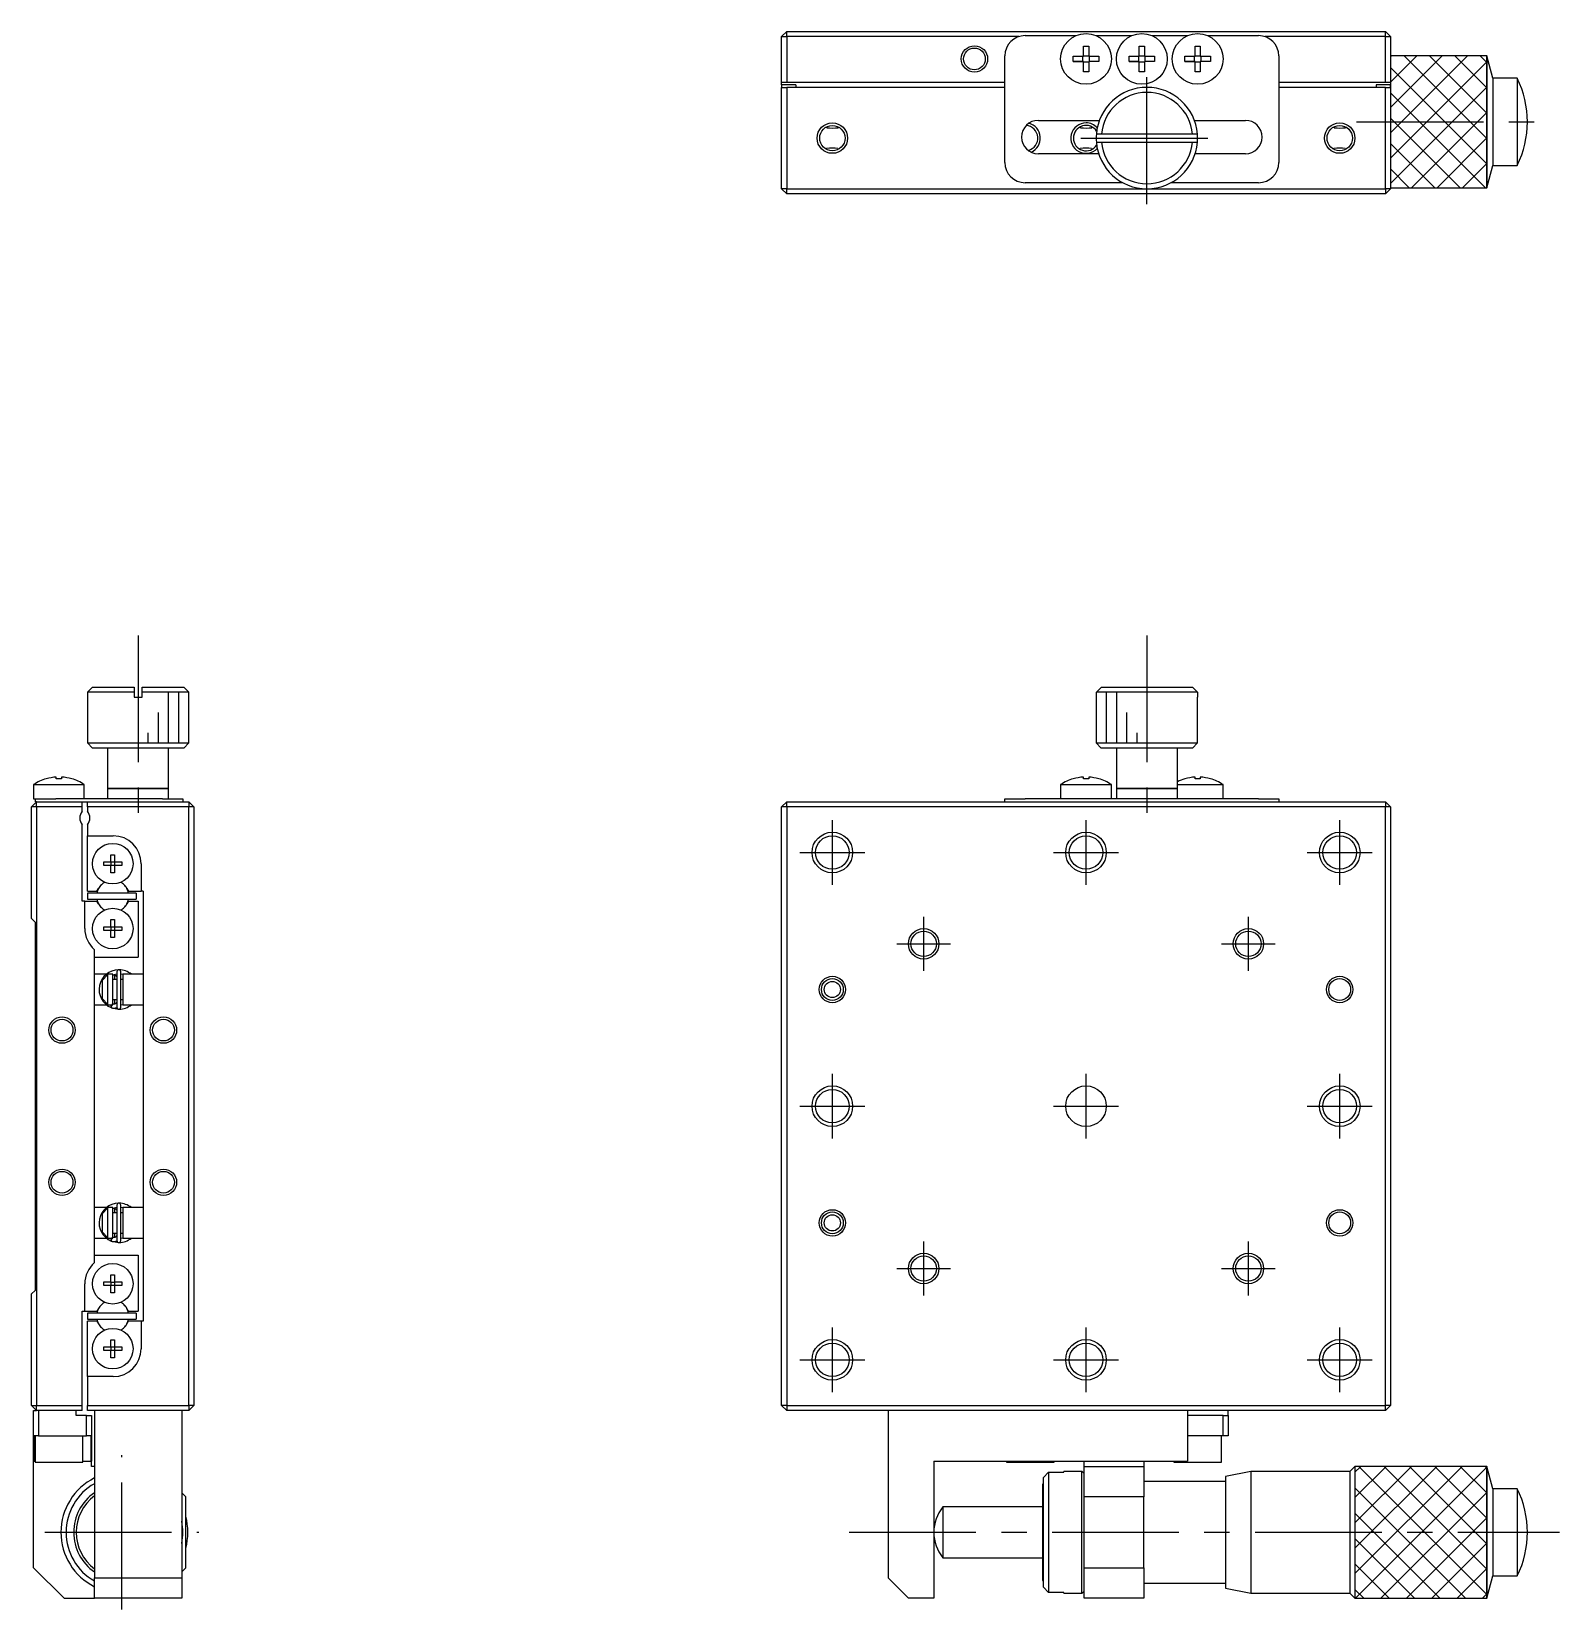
# Model space of a CAD drawing. Extents: x -14 to 387, y 21 to 258.
# Drawn here: x 40.5 to 191.1, y 102.5 to 258 of the extents above; entities that cross this region are included whole.
import ezdxf

# ---------------------------------------------------------------- set-up
doc = ezdxf.new("R2010")
doc.units = 0
doc.header["$LTSCALE"] = 10
doc.linetypes.add('CENTER', pattern=[2, 1.25, -0.25, 0.25, -0.25])
doc.layers.get('0').update_dxf_attribs({"linetype": 'CONTINUOUS'})
doc.layers.add('CENTER', color=1, linetype='CENTER')

msp = doc.modelspace()

# ---------------------------------------------------------------- linework, layer by layer
at = {"color": 7, "linetype": 'CONTINUOUS'}
for p, q in [((114.435242, 257.507786), (114.935242, 258.007786)), ((114.435242, 257.507786), (114.935242, 257.507786)), ((114.435242, 253.007786), (114.435242, 257.507786)), ((114.935242, 257.507786), (114.935242, 258.007786)), ((114.935242, 258.007786), (173.935242, 258.007786)), ((114.935242, 257.507786), (114.935242, 253.007786)), ((137.810742, 257.507786), (114.935242, 257.507786)), ((138.435242, 257.607786), (143.455446, 257.607786)), ((145.415038, 257.607786), (148.955446, 257.607786)), ((150.915038, 257.607786), (154.455446, 257.607786)), ((156.415038, 257.607786), (161.435242, 257.607786)), ((173.935242, 257.507786), (162.059742, 257.507786)), ((173.935242, 257.507786), (173.935242, 258.007786)), ((174.435242, 257.507786), (173.935242, 258.007786)), ((173.935242, 253.007786), (173.935242, 257.507786)), ((173.935242, 257.507786), (174.435242, 257.507786)), ((174.435242, 257.507786), (174.435242, 253.007786)), ((136.435242, 245.107786), (136.435242, 255.607786)), ((143.176653, 255.047786), (143.176653, 255.567786)), ((143.176653, 255.567786), (144.175242, 255.567786)), ((144.175242, 255.047786), (143.176653, 255.047786)), ((143.176653, 255.047786), (144.133867, 255.047786)), ((144.133867, 255.047786), (144.133867, 255.567786)), ((144.175242, 255.047786), (144.133867, 255.047786)), ((144.175242, 256.566375), (144.695242, 256.566375)), ((144.175242, 255.567786), (144.175242, 256.566375)), ((144.175242, 255.609161), (144.695242, 255.609161)), ((144.175242, 254.049196), (144.175242, 255.047786)), ((144.695242, 256.566375), (144.695242, 255.567786)), ((144.695242, 255.567786), (145.693832, 255.567786)), ((144.695242, 255.047786), (144.695242, 254.049196)), ((145.693832, 255.047786), (144.695242, 255.047786)), ((144.736617, 255.047786), (144.695242, 255.047786)), ((144.736617, 255.567786), (144.736617, 255.047786)), ((145.693832, 255.047786), (144.736617, 255.047786)), ((145.693832, 255.567786), (145.693832, 255.047786)), ((148.676653, 255.047786), (148.676653, 255.567786)), ((148.676653, 255.567786), (149.675242, 255.567786)), ((149.675242, 255.047786), (148.676653, 255.047786)), ((148.676653, 255.047786), (149.633867, 255.047786)), ((149.633867, 255.047786), (149.633867, 255.567786)), ((149.675242, 255.047786), (149.633867, 255.047786)), ((149.675242, 256.566375), (150.195242, 256.566375)), ((149.675242, 255.567786), (149.675242, 256.566375)), ((149.675242, 255.609161), (150.195242, 255.609161)), ((149.675242, 254.049196), (149.675242, 255.047786)), ((150.195242, 256.566375), (150.195242, 255.567786)), ((150.195242, 255.567786), (151.193832, 255.567786)), ((150.195242, 255.047786), (150.195242, 254.049196)), ((151.193832, 255.047786), (150.195242, 255.047786)), ((150.236617, 255.047786), (150.195242, 255.047786)), ((150.236617, 255.567786), (150.236617, 255.047786)), ((151.193832, 255.047786), (150.236617, 255.047786)), ((151.193832, 255.567786), (151.193832, 255.047786)), ((154.176653, 255.047786), (154.176653, 255.567786)), ((154.176653, 255.567786), (155.175242, 255.567786)), ((155.175242, 255.047786), (154.176653, 255.047786)), ((154.176653, 255.047786), (155.133867, 255.047786)), ((155.133867, 255.047786), (155.133867, 255.567786)), ((155.175242, 255.047786), (155.133867, 255.047786)), ((155.175242, 256.566375), (155.695242, 256.566375)), ((155.175242, 255.567786), (155.175242, 256.566375)), ((155.175242, 255.609161), (155.695242, 255.609161)), ((155.175242, 254.049196), (155.175242, 255.047786)), ((155.695242, 256.566375), (155.695242, 255.567786)), ((155.695242, 255.567786), (156.693832, 255.567786)), ((155.695242, 255.047786), (155.695242, 254.049196)), ((156.693832, 255.047786), (155.695242, 255.047786)), ((155.736617, 255.047786), (155.695242, 255.047786)), ((155.736617, 255.567786), (155.736617, 255.047786)), ((156.693832, 255.047786), (155.736617, 255.047786)), ((156.693832, 255.567786), (156.693832, 255.047786)), ((163.435242, 255.607786), (163.435242, 245.107786)), ((183.935249, 255.607785), (174.435242, 255.607785)), ((183.935249, 255.607785), (174.435242, 255.607785)), ((174.435242, 255.607785), (174.435242, 242.607787)), ((183.935249, 255.607785), (183.935249, 242.607787)), ((184.524737, 253.407786), (183.935249, 255.607785)), ((183.935249, 242.607787), (183.935249, 255.607785)), ((144.695242, 255.006411), (144.175242, 255.006411)), ((144.695242, 254.049196), (144.175242, 254.049196)), ((150.195242, 255.006411), (149.675242, 255.006411)), ((150.195242, 254.049196), (149.675242, 254.049196)), ((155.695242, 255.006411), (155.175242, 255.006411)), ((155.695242, 254.049196), (155.175242, 254.049196)), ((114.435242, 253.007786), (114.935242, 253.007786)), ((114.435242, 252.757786), (114.435242, 253.007786)), ((115.835242, 252.757786), (114.435242, 252.757786)), ((114.435242, 252.757786), (114.435242, 252.507786)), ((114.435242, 242.507786), (114.435242, 252.507786)), ((114.435242, 252.507786), (114.935242, 252.507786)), ((114.935242, 253.007786), (136.435242, 253.007786)), ((114.935242, 252.507786), (114.935242, 242.507786)), ((136.435242, 252.507786), (114.935242, 252.507786)), ((115.835242, 252.757786), (115.835242, 252.507786)), ((163.435242, 253.007786), (173.935242, 253.007786)), ((173.935242, 252.507786), (163.435242, 252.507786)), ((174.435242, 252.757786), (173.035242, 252.757786)), ((173.035242, 252.757786), (173.035242, 252.507786)), ((173.935242, 253.007786), (174.435242, 253.007786)), ((173.935242, 242.507786), (173.935242, 252.507786)), ((173.935242, 252.507786), (174.435242, 252.507786)), ((174.435242, 253.007786), (174.435242, 252.757786)), ((174.435242, 252.507786), (174.435242, 252.757786)), ((174.435242, 252.507786), (174.435242, 242.507786)), ((184.524737, 253.407786), (184.524737, 244.807786)), ((186.935248, 253.407786), (184.524737, 253.407786)), ((186.935248, 253.407786), (186.935248, 244.807786)), ((139.735242, 249.257786), (145.751494, 249.257786)), ((155.118991, 249.257786), (160.135242, 249.257786)), ((118.890176, 248.521126), (118.747856, 248.551816)), ((120.122628, 248.551816), (120.008769, 248.525736)), ((143.890176, 248.521126), (143.747856, 248.551816)), ((145.122628, 248.551816), (145.008769, 248.525736)), ((145.953055, 247.907786), (145.451268, 247.907786)), ((154.917429, 247.907786), (145.953055, 247.907786)), ((155.419216, 247.907786), (154.917429, 247.907786)), ((168.890176, 248.521126), (168.747856, 248.551816)), ((170.122628, 248.551816), (170.008769, 248.525736)), ((118.747856, 246.463755), (118.861715, 246.489835)), ((119.980308, 246.494446), (120.122628, 246.463755)), ((145.681559, 245.957786), (139.735242, 245.957786)), ((143.747856, 246.463755), (143.861715, 246.489835)), ((144.980308, 246.494446), (145.122628, 246.463755)), ((145.451268, 247.107786), (145.953055, 247.107786)), ((145.953055, 247.107786), (154.917429, 247.107786)), ((154.917429, 247.107786), (155.419216, 247.107786)), ((160.135242, 245.957786), (155.188925, 245.957786)), ((168.747856, 246.463755), (168.861715, 246.489835)), ((169.980308, 246.494446), (170.122628, 246.463755)), ((183.935249, 242.607787), (184.524737, 244.807786)), ((184.524737, 244.807786), (186.935248, 244.807786)), ((148.060374, 243.107786), (138.435242, 243.107786)), ((161.435242, 243.107786), (152.810111, 243.107786)), ((174.435242, 242.607787), (183.935249, 242.607787)), ((174.435242, 242.607787), (183.935249, 242.607787)), ((114.935242, 242.507786), (114.435242, 242.507786)), ((114.935242, 242.007786), (114.435242, 242.507786)), ((114.935242, 242.507786), (150.435242, 242.507786)), ((114.935242, 242.007786), (114.935242, 242.507786)), ((173.935242, 242.007786), (114.935242, 242.007786)), ((150.435242, 242.507786), (173.935242, 242.507786)), ((173.935242, 242.507786), (173.935242, 242.007786)), ((174.435242, 242.507786), (173.935242, 242.007786)), ((174.435242, 242.507786), (173.935242, 242.507786)), ((46.515901, 193.396318), (46.015901, 192.896318)), ((50.615901, 192.896318), (46.015901, 192.896318)), ((46.015901, 192.896318), (46.015901, 187.896318)), ((46.515901, 193.396318), (50.615901, 193.396318)), ((50.615901, 193.396318), (50.615901, 192.896318)), ((50.615901, 192.896318), (50.615901, 192.396318)), ((51.415901, 193.396318), (55.515901, 193.396318)), ((51.415901, 192.896318), (51.415901, 193.396318)), ((56.015901, 192.896318), (51.415901, 192.896318)), ((51.415901, 192.396318), (51.415901, 192.896318)), ((56.015901, 192.896318), (55.515901, 193.396318)), ((56.015901, 187.896318), (56.015901, 192.896318)), ((145.451268, 192.896318), (145.953055, 193.396318)), ((155.419216, 192.896318), (145.451268, 192.896318)), ((145.451268, 192.396318), (145.451268, 192.896318)), ((145.953055, 193.396318), (154.917429, 193.396318)), ((154.917429, 193.396318), (155.419216, 192.896318)), ((155.419216, 192.896318), (155.419216, 192.396318)), ((50.615901, 192.396318), (51.415901, 192.396318)), ((145.435242, 192.396318), (145.451268, 192.396318)), ((145.435242, 192.396318), (145.435242, 187.896318)), ((155.419216, 192.396318), (155.435242, 192.396318)), ((155.435242, 187.896318), (155.435242, 192.396318)), ((46.015901, 187.896318), (56.015901, 187.896318)), ((46.015901, 187.896318), (46.515901, 187.396318)), ((55.515901, 187.396318), (46.515901, 187.396318)), ((48.015901, 187.396318), (48.015901, 183.396318)), ((54.015901, 183.396318), (54.015901, 187.396318)), ((55.515901, 187.396318), (56.015901, 187.896318)), ((145.435242, 187.896318), (155.435242, 187.896318)), ((145.435242, 187.896318), (145.935242, 187.396318)), ((154.935242, 187.396318), (145.935242, 187.396318)), ((147.435242, 187.396318), (147.435242, 183.396318)), ((153.435242, 183.396318), (153.435242, 187.396318)), ((154.935242, 187.396318), (155.435242, 187.896318)), ((40.715901, 183.787975), (45.715901, 183.787975)), ((40.715901, 183.787975), (40.715901, 182.396318)), ((41.957311, 184.358898), (41.953968, 184.365753)), ((42.955901, 184.358898), (42.955901, 184.53127)), ((43.475901, 184.358898), (42.955901, 184.358898)), ((43.475901, 184.53127), (43.475901, 184.358898)), ((44.477834, 184.365753), (44.47449, 184.358898)), ((45.715901, 182.396318), (45.715901, 183.787975)), ((141.935242, 183.787975), (146.935242, 183.787975)), ((141.935242, 183.787975), (141.935242, 182.396318)), ((143.176653, 184.358898), (143.173309, 184.365753)), ((143.176653, 184.358898), (143.173309, 184.365753)), ((144.175242, 184.358898), (144.175242, 184.53127)), ((144.695242, 184.358898), (144.175242, 184.358898)), ((144.695242, 184.53127), (144.695242, 184.358898)), ((145.697175, 184.365753), (145.693832, 184.358898)), ((145.697175, 184.365753), (145.693832, 184.358898)), ((146.935242, 182.396318), (146.935242, 183.787975)), ((153.435242, 183.787975), (157.935242, 183.787975)), ((154.176653, 184.358898), (154.173309, 184.365753)), ((154.176653, 184.358898), (154.173309, 184.365753)), ((155.175242, 184.358898), (155.175242, 184.53127)), ((155.695242, 184.358898), (155.175242, 184.358898)), ((155.695242, 184.53127), (155.695242, 184.358898)), ((156.697175, 184.365753), (156.693832, 184.358898)), ((156.697175, 184.365753), (156.693832, 184.358898)), ((157.935242, 182.396318), (157.935242, 183.787975)), ((41.015901, 182.096318), (40.515901, 181.596318)), ((40.715901, 182.396318), (40.915901, 182.396318)), ((40.915901, 182.096318), (40.915901, 182.396318)), ((40.915901, 182.396318), (42.915901, 182.396318)), ((41.015901, 182.096318), (40.915901, 182.096318)), ((41.015901, 181.596318), (41.015901, 182.096318)), ((41.015901, 182.096318), (45.515901, 182.096318)), ((44.290901, 182.396318), (42.915901, 182.396318)), ((53.415901, 182.396318), (44.290901, 182.396318)), ((45.515901, 182.096318), (46.015901, 182.096318)), ((45.515901, 181.596318), (45.515901, 182.096318)), ((46.015901, 182.096318), (56.015901, 182.096318)), ((46.015901, 181.596318), (46.015901, 182.096318)), ((48.015901, 183.396318), (54.015901, 183.396318)), ((54.015901, 183.396318), (48.015901, 183.396318)), ((48.015901, 183.396318), (48.015901, 182.396318)), ((53.415901, 182.396318), (55.415901, 182.396318)), ((54.015901, 182.396318), (54.015901, 183.396318)), ((55.415901, 182.396318), (55.415901, 182.096318)), ((56.015901, 182.096318), (56.015901, 181.596318)), ((56.515901, 181.596318), (56.015901, 182.096318)), ((114.935242, 182.096318), (114.435242, 181.596318)), ((114.935242, 181.596318), (114.935242, 182.096318)), ((114.935242, 182.096318), (173.935242, 182.096318)), ((136.435242, 182.096318), (136.435242, 182.396318)), ((136.435242, 182.396318), (138.435242, 182.396318)), ((143.360242, 182.396318), (138.435242, 182.396318)), ((145.510242, 182.396318), (143.360242, 182.396318)), ((148.860242, 182.396318), (145.510242, 182.396318)), ((147.435242, 183.396318), (153.435242, 183.396318)), ((150.435242, 183.396318), (147.435242, 183.396318)), ((147.435242, 183.396318), (147.435242, 182.396318)), ((151.010242, 182.396318), (148.860242, 182.396318)), ((153.435242, 183.396318), (150.435242, 183.396318)), ((154.360242, 182.396318), (151.010242, 182.396318)), ((153.435242, 182.396318), (153.435242, 183.396318)), ((156.510242, 182.396318), (154.360242, 182.396318)), ((161.435242, 182.396318), (156.510242, 182.396318)), ((161.435242, 182.396318), (163.435242, 182.396318)), ((163.435242, 182.396318), (163.435242, 182.096318)), ((173.935242, 182.096318), (173.935242, 181.596318)), ((174.435242, 181.596318), (173.935242, 182.096318)), ((41.015901, 181.596318), (40.515901, 181.596318)), ((40.515901, 170.596318), (40.515901, 181.596318)), ((41.015901, 181.596318), (41.015901, 122.596318)), ((45.515901, 181.596318), (41.015901, 181.596318)), ((45.515901, 181.157756), (45.515901, 181.596318)), ((56.015901, 181.596318), (46.015901, 181.596318)), ((46.015901, 181.596318), (46.015901, 181.157756)), ((56.015901, 122.596318), (56.015901, 181.596318)), ((56.515901, 181.596318), (56.015901, 181.596318)), ((56.515901, 181.596318), (56.515901, 122.596318)), ((114.935242, 181.596318), (114.435242, 181.596318)), ((114.435242, 122.596318), (114.435242, 181.596318)), ((173.935242, 181.596318), (114.935242, 181.596318)), ((114.935242, 181.596318), (114.935242, 122.596318)), ((174.435242, 181.596318), (173.935242, 181.596318)), ((173.935242, 122.596318), (173.935242, 181.596318)), ((174.435242, 181.596318), (174.435242, 122.596318)), ((45.515901, 172.296318), (45.515901, 179.83488)), ((46.015901, 179.83488), (46.015901, 178.746318)), ((46.015901, 178.746318), (48.565901, 178.746318)), ((46.015901, 173.296318), (46.015901, 178.746318)), ((47.629539, 176.176318), (48.335901, 176.176318)), ((47.629539, 175.816318), (47.629539, 176.176318)), ((48.335901, 175.816318), (47.629539, 175.816318)), ((48.335901, 176.882679), (48.695901, 176.882679)), ((48.335901, 176.176318), (48.335901, 176.882679)), ((48.346273, 176.165946), (48.335901, 176.176318)), ((48.346273, 175.82669), (48.335901, 175.816318)), ((48.335901, 175.109956), (48.335901, 175.816318)), ((48.346273, 176.165946), (48.685529, 176.165946)), ((48.346273, 175.82669), (48.346273, 176.165946)), ((48.685529, 175.82669), (48.346273, 175.82669)), ((48.685529, 176.165946), (48.695901, 176.176318)), ((48.685529, 176.165946), (48.685529, 175.82669)), ((48.685529, 175.82669), (48.695901, 175.816318)), ((48.695901, 176.882679), (48.695901, 176.176318)), ((48.695901, 176.176318), (49.402262, 176.176318)), ((49.402262, 175.816318), (48.695901, 175.816318)), ((48.695901, 175.816318), (48.695901, 175.109956)), ((49.402262, 176.176318), (49.402262, 175.816318)), ((51.315901, 175.996318), (51.315901, 173.296318)), ((48.695901, 175.109956), (48.335901, 175.109956)), ((46.015901, 173.296318), (46.965095, 173.296318)), ((50.815901, 173.096318), (46.015901, 173.096318)), ((46.015901, 173.096318), (46.015901, 172.496318)), ((46.965095, 173.296318), (47.115261, 173.556413)), ((49.91654, 173.556413), (50.066706, 173.296318)), ((50.066706, 173.296318), (51.315901, 173.296318)), ((50.815901, 173.096318), (50.815901, 172.496318)), ((51.515901, 173.296318), (51.315901, 173.296318)), ((51.515901, 173.296318), (51.515901, 130.896318)), ((45.765901, 172.296318), (45.515901, 172.296318)), ((45.765901, 169.596318), (45.765901, 172.296318)), ((45.765901, 172.296318), (46.965095, 172.296318)), ((46.015901, 172.496318), (50.815901, 172.496318)), ((47.115261, 172.036223), (46.965095, 172.296318)), ((50.066706, 172.296318), (49.91654, 172.036223)), ((50.066706, 172.296318), (51.015901, 172.296318)), ((51.015901, 172.296318), (51.015901, 166.796318)), ((40.515901, 170.596318), (40.865901, 170.246318)), ((40.865901, 170.246318), (40.865901, 133.946318)), ((47.629539, 169.776318), (48.335901, 169.776318)), ((47.629539, 169.416318), (47.629539, 169.776318)), ((48.335901, 170.482679), (48.695901, 170.482679)), ((48.335901, 169.776318), (48.335901, 170.482679)), ((48.346273, 169.765946), (48.335901, 169.776318)), ((48.346273, 169.765946), (48.685529, 169.765946)), ((48.346273, 169.42669), (48.346273, 169.765946)), ((48.685529, 169.765946), (48.695901, 169.776318)), ((48.685529, 169.765946), (48.685529, 169.42669)), ((48.695901, 170.482679), (48.695901, 169.776318)), ((48.695901, 169.776318), (49.402262, 169.776318)), ((49.402262, 169.776318), (49.402262, 169.416318)), ((48.335901, 169.416318), (47.629539, 169.416318)), ((48.346273, 169.42669), (48.335901, 169.416318)), ((48.335901, 168.709956), (48.335901, 169.416318)), ((48.695901, 168.709956), (48.335901, 168.709956)), ((48.685529, 169.42669), (48.346273, 169.42669)), ((48.685529, 169.42669), (48.695901, 169.416318)), ((49.402262, 169.416318), (48.695901, 169.416318)), ((48.695901, 169.416318), (48.695901, 168.709956)), ((46.715901, 164.671318), (46.715901, 167.517255)), ((46.715901, 166.796318), (51.015901, 166.796318)), ((47.879656, 165.096318), (46.715901, 165.096318)), ((47.515901, 164.512833), (48.015901, 165.042001)), ((48.015901, 165.096318), (48.015901, 165.042001)), ((48.515901, 165.096318), (48.015901, 165.096318)), ((48.015901, 165.042001), (48.015901, 162.150634)), ((48.351814, 165.383899), (48.333823, 165.376099)), ((48.346062, 165.380537), (48.342713, 165.37998)), ((48.408256, 165.406139), (48.35137, 165.384758)), ((48.504606, 165.026123), (48.51915, 165.031889)), ((48.515743, 165.031527), (48.920858, 165.140007)), ((48.515901, 162.096318), (48.515901, 165.096318)), ((48.51915, 165.031889), (48.533412, 165.036705)), ((48.533412, 165.036705), (48.547904, 165.04079)), ((48.547904, 165.04079), (48.562591, 165.044133)), ((48.562591, 165.044133), (48.577432, 165.046724)), ((48.577432, 165.046724), (48.592391, 165.048554)), ((48.592391, 165.048554), (48.607427, 165.049618)), ((48.607427, 165.049618), (48.622501, 165.049912)), ((48.622501, 165.049912), (48.637573, 165.049436)), ((48.637573, 165.049436), (48.652603, 165.048189)), ((48.652603, 165.048189), (48.667551, 165.046176)), ((48.667551, 165.046176), (48.682378, 165.043403)), ((48.682378, 165.043403), (48.697044, 165.039877)), ((48.697044, 165.039877), (48.711511, 165.035609)), ((48.711511, 165.035609), (48.725742, 165.030611)), ((48.715901, 164.596318), (48.715901, 165.034502)), ((48.715901, 164.596318), (48.715901, 165.034501)), ((48.725742, 165.030611), (48.7397, 165.024897)), ((48.7397, 165.024897), (48.753349, 165.018485)), ((48.753349, 165.018485), (48.766655, 165.011391)), ((48.766655, 165.011391), (48.779583, 165.003637)), ((48.779583, 165.003637), (48.792104, 164.995244)), ((48.792104, 164.995244), (48.804185, 164.986234)), ((48.804185, 164.986234), (48.815798, 164.976633)), ((48.815798, 164.976633), (48.826915, 164.966467)), ((48.826915, 164.966467), (48.837509, 164.955762)), ((48.837509, 164.955762), (48.847558, 164.944546)), ((48.847558, 164.944546), (48.857036, 164.932849)), ((48.857036, 164.932849), (48.865924, 164.920701)), ((48.865924, 164.920701), (48.874201, 164.908132)), ((48.874201, 164.908132), (48.881849, 164.895174)), ((48.881849, 164.895174), (48.888851, 164.88186)), ((48.888851, 164.88186), (48.895192, 164.868221)), ((48.895192, 164.868221), (48.900858, 164.854292)), ((48.900858, 164.854292), (48.905838, 164.840105)), ((48.920901, 165.346318), (48.920901, 161.846318)), ((49.310901, 161.846318), (49.310901, 165.346318)), ((49.310957, 165.139684), (49.516147, 165.099686)), ((49.515901, 165.096318), (49.515901, 162.096318)), ((51.515901, 165.096318), (49.515901, 165.096318)), ((49.516147, 165.099686), (49.528334, 165.096404)), ((46.715901, 162.521318), (46.715901, 164.671318)), ((47.515901, 162.679803), (47.515901, 164.512833)), ((48.920901, 164.596318), (48.515901, 164.596318)), ((48.905838, 164.840105), (48.910121, 164.825695)), ((48.910121, 164.825695), (48.913698, 164.811097)), ((48.913698, 164.811097), (48.916563, 164.796345)), ((48.916563, 164.796345), (48.918708, 164.781473)), ((48.918708, 164.781473), (48.920129, 164.766518)), ((48.920129, 164.766518), (48.920825, 164.751513)), ((48.920825, 164.751513), (48.920901, 164.744818)), ((49.515901, 164.596318), (49.310901, 164.596318)), ((46.715901, 141.671318), (46.715901, 162.521318)), ((46.715901, 162.096318), (47.879285, 162.096318)), ((48.015901, 162.150634), (47.515901, 162.679803)), ((48.015901, 162.150634), (48.015901, 162.096318)), ((48.015901, 162.096318), (48.515901, 162.096318)), ((48.322209, 161.821688), (48.342042, 161.812958)), ((48.342504, 161.812699), (48.410205, 162.036117)), ((48.347984, 161.823865), (48.34778, 161.818321)), ((48.34778, 161.818321), (48.348109, 161.813899)), ((48.348721, 161.830497), (48.347984, 161.823865)), ((48.348109, 161.813899), (48.348601, 161.811668)), ((48.348601, 161.811668), (48.350641, 161.808301)), ((48.349985, 161.83817), (48.348721, 161.830497)), ((48.351767, 161.846835), (48.349985, 161.83817)), ((48.350641, 161.808301), (48.35137, 161.807878)), ((48.35137, 161.807878), (48.381537, 161.795824)), ((48.354057, 161.856434), (48.351767, 161.846835)), ((48.356839, 161.866902), (48.354057, 161.856434)), ((48.360093, 161.87817), (48.356839, 161.866902)), ((48.3638, 161.890164), (48.360093, 161.87817)), ((48.367933, 161.902803), (48.3638, 161.890164)), ((48.372466, 161.916004), (48.367933, 161.902803)), ((48.377368, 161.929678), (48.372466, 161.916004)), ((48.382607, 161.943735), (48.377368, 161.929678)), ((48.381537, 161.795824), (48.413956, 161.784665)), ((48.388148, 161.958081), (48.382607, 161.943735)), ((48.393953, 161.97262), (48.388148, 161.958081)), ((48.399986, 161.987257), (48.393953, 161.97262)), ((48.406204, 162.001893), (48.399986, 161.987257)), ((48.400854, 161.788621), (49.088308, 161.652662)), ((48.412567, 162.016431), (48.406204, 162.001893)), ((48.410205, 162.036117), (48.440398, 162.096324)), ((48.419033, 162.030775), (48.412567, 162.016431)), ((48.413956, 161.784665), (48.446883, 161.775142)), ((48.425559, 162.044829), (48.419033, 162.030775)), ((48.4321, 162.058499), (48.425559, 162.044829)), ((48.438615, 162.071696), (48.4321, 162.058499)), ((48.445058, 162.08433), (48.438615, 162.071696)), ((48.451388, 162.096318), (48.445058, 162.08433)), ((48.446883, 161.775142), (48.480235, 161.767279)), ((48.480235, 161.767279), (48.513929, 161.761094)), ((48.50255, 162.166352), (48.490262, 162.171679)), ((48.512926, 162.163105), (48.504606, 162.166512)), ((48.527105, 162.157961), (48.512926, 162.163105)), ((48.513929, 161.761094), (48.547884, 161.756601)), ((48.515901, 162.596318), (48.920901, 162.596318)), ((48.541529, 162.153545), (48.527105, 162.157961)), ((48.556158, 162.14987), (48.541529, 162.153545)), ((48.547884, 161.756601), (48.582016, 161.753812)), ((48.570955, 162.146946), (48.556158, 162.14987)), ((48.585881, 162.144782), (48.570955, 162.146946)), ((48.582016, 161.753812), (48.616242, 161.752732)), ((48.600896, 162.143385), (48.585881, 162.144782)), ((48.61596, 162.142756), (48.600896, 162.143385)), ((48.631034, 162.142898), (48.61596, 162.142756)), ((48.616242, 161.752732), (48.650478, 161.753365)), ((48.646077, 162.14381), (48.631034, 162.142898)), ((48.66105, 162.145488), (48.646077, 162.14381)), ((48.650478, 161.753365), (48.684641, 161.755707)), ((48.675914, 162.147927), (48.66105, 162.145488)), ((48.69063, 162.151119), (48.675914, 162.147927)), ((48.684641, 161.755707), (48.718647, 161.759754)), ((48.70516, 162.155054), (48.69063, 162.151119)), ((48.719467, 162.15972), (48.70516, 162.155054)), ((48.715901, 162.158123), (48.715901, 162.596318)), ((48.715901, 162.158124), (48.715901, 162.596318)), ((48.718647, 161.759754), (48.752413, 161.765496)), ((48.733514, 162.165104), (48.719467, 162.15972)), ((48.747267, 162.171189), (48.733514, 162.165104)), ((48.760691, 162.177958), (48.747267, 162.171189)), ((48.752413, 161.765496), (48.785857, 161.772918)), ((48.773754, 162.185392), (48.760691, 162.177958)), ((48.786423, 162.19347), (48.773754, 162.185392)), ((48.785857, 161.772918), (48.818897, 161.782004)), ((48.798669, 162.20217), (48.786423, 162.19347)), ((48.810462, 162.211469), (48.798669, 162.20217)), ((48.821775, 162.221342), (48.810462, 162.211469)), ((48.818897, 161.782004), (48.851452, 161.792731)), ((48.832582, 162.231762), (48.821775, 162.221342)), ((48.842858, 162.242704), (48.832582, 162.231762)), ((48.852579, 162.254138), (48.842858, 162.242704)), ((48.851452, 161.792731), (48.883443, 161.805073)), ((48.861725, 162.266037), (48.852579, 162.254138)), ((48.870273, 162.278371), (48.861725, 162.266037)), ((48.878206, 162.291108), (48.870273, 162.278371)), ((48.885507, 162.304219), (48.878206, 162.291108)), ((48.883443, 161.805073), (48.91479, 161.819001)), ((48.892158, 162.31767), (48.885507, 162.304219)), ((48.898145, 162.331431), (48.892158, 162.31767)), ((48.903456, 162.345468), (48.898145, 162.331431)), ((48.908079, 162.359747), (48.903456, 162.345468)), ((48.912003, 162.374236), (48.908079, 162.359747)), ((48.91522, 162.388899), (48.912003, 162.374236)), ((48.91479, 161.819001), (48.922448, 161.822693)), ((48.917724, 162.403702), (48.91522, 162.388899)), ((48.919507, 162.418612), (48.917724, 162.403702)), ((48.920567, 162.433592), (48.919507, 162.418612)), ((48.920901, 162.447817), (48.920567, 162.433592)), ((49.310901, 162.596318), (49.515901, 162.596318)), ((49.516104, 162.09295), (49.310924, 162.052636)), ((49.515901, 162.096318), (51.515901, 162.096318)), ((49.527332, 162.095996), (49.516104, 162.09295)), ((47.879656, 142.096318), (46.715901, 142.096318)), ((46.715901, 139.521318), (46.715901, 141.671318)), ((47.515901, 141.512833), (48.015901, 142.042001)), ((48.015901, 142.096318), (48.015901, 142.042001)), ((48.515901, 142.096318), (48.015901, 142.096318)), ((48.015901, 142.042001), (48.015901, 139.150634)), ((48.351814, 142.383899), (48.333823, 142.376099)), ((48.346062, 142.380537), (48.342713, 142.37998)), ((48.408256, 142.406139), (48.35137, 142.384758)), ((48.504606, 142.026123), (48.51915, 142.031889)), ((48.515743, 142.031527), (48.920858, 142.140007)), ((48.515901, 139.096318), (48.515901, 142.096318)), ((48.920901, 141.596318), (48.515901, 141.596318)), ((48.51915, 142.031889), (48.533412, 142.036705)), ((48.533412, 142.036705), (48.547904, 142.04079)), ((48.547904, 142.04079), (48.562591, 142.044133)), ((48.562591, 142.044133), (48.577432, 142.046724)), ((48.577432, 142.046724), (48.592391, 142.048554)), ((48.592391, 142.048554), (48.607427, 142.049618)), ((48.607427, 142.049618), (48.622501, 142.049912)), ((48.622501, 142.049912), (48.637573, 142.049436)), ((48.637573, 142.049436), (48.652603, 142.048189)), ((48.652603, 142.048189), (48.667551, 142.046176)), ((48.667551, 142.046176), (48.682378, 142.043403)), ((48.682378, 142.043403), (48.697044, 142.039877)), ((48.697044, 142.039877), (48.711511, 142.035609)), ((48.711511, 142.035609), (48.725742, 142.030611)), ((48.715901, 141.596318), (48.715901, 142.034502)), ((48.715901, 141.596318), (48.715901, 142.034501)), ((48.725742, 142.030611), (48.7397, 142.024897)), ((48.7397, 142.024897), (48.753349, 142.018485)), ((48.753349, 142.018485), (48.766655, 142.011391)), ((48.766655, 142.011391), (48.779583, 142.003637)), ((48.779583, 142.003637), (48.792104, 141.995244)), ((48.792104, 141.995244), (48.804185, 141.986234)), ((48.804185, 141.986234), (48.815798, 141.976633)), ((48.815798, 141.976633), (48.826915, 141.966467)), ((48.826915, 141.966467), (48.837509, 141.955762)), ((48.837509, 141.955762), (48.847558, 141.944546)), ((48.847558, 141.944546), (48.857036, 141.932849)), ((48.857036, 141.932849), (48.865924, 141.920701)), ((48.865924, 141.920701), (48.874201, 141.908132)), ((48.874201, 141.908132), (48.881849, 141.895174)), ((48.881849, 141.895174), (48.888851, 141.88186)), ((48.888851, 141.88186), (48.895192, 141.868221)), ((48.895192, 141.868221), (48.900858, 141.854292)), ((48.900858, 141.854292), (48.905838, 141.840105)), ((48.905838, 141.840105), (48.910121, 141.825695)), ((48.910121, 141.825695), (48.913698, 141.811097)), ((48.913698, 141.811097), (48.916563, 141.796345)), ((48.916563, 141.796345), (48.918708, 141.781473)), ((48.918708, 141.781473), (48.920129, 141.766518)), ((48.920129, 141.766518), (48.920825, 141.751513)), ((48.920825, 141.751513), (48.920901, 141.744818)), ((48.920901, 142.346318), (48.920901, 138.846318)), ((49.310901, 138.846318), (49.310901, 142.346318)), ((49.515901, 141.596318), (49.310901, 141.596318)), ((49.310957, 142.139684), (49.516147, 142.099686)), ((49.515901, 142.096318), (49.515901, 139.096318)), ((51.515901, 142.096318), (49.515901, 142.096318)), ((49.516147, 142.099686), (49.528334, 142.096404)), ((47.515901, 139.679803), (47.515901, 141.512833)), ((46.715901, 136.67538), (46.715901, 139.521318)), ((46.715901, 139.096318), (47.879285, 139.096318)), ((48.015901, 139.150634), (47.515901, 139.679803)), ((48.015901, 139.150634), (48.015901, 139.096318)), ((48.015901, 139.096318), (48.515901, 139.096318)), ((48.322209, 138.821688), (48.349203, 138.809871)), ((48.342504, 138.812699), (48.410205, 139.036117)), ((48.347984, 138.823865), (48.34778, 138.818321)), ((48.34778, 138.818321), (48.348109, 138.813899)), ((48.348721, 138.830497), (48.347984, 138.823865)), ((48.348109, 138.813899), (48.348601, 138.811668)), ((48.348601, 138.811668), (48.350641, 138.808301)), ((48.349985, 138.83817), (48.348721, 138.830497)), ((48.351767, 138.846835), (48.349985, 138.83817)), ((48.350641, 138.808301), (48.35137, 138.807878)), ((48.35137, 138.807878), (48.381537, 138.795824)), ((48.354057, 138.856434), (48.351767, 138.846835)), ((48.356839, 138.866902), (48.354057, 138.856434)), ((48.360093, 138.87817), (48.356839, 138.866902)), ((48.3638, 138.890164), (48.360093, 138.87817)), ((48.367933, 138.902803), (48.3638, 138.890164)), ((48.372466, 138.916004), (48.367933, 138.902803)), ((48.377368, 138.929678), (48.372466, 138.916004)), ((48.382607, 138.943735), (48.377368, 138.929678)), ((48.381537, 138.795824), (48.413956, 138.784665)), ((48.388148, 138.958081), (48.382607, 138.943735)), ((48.393953, 138.97262), (48.388148, 138.958081)), ((48.399986, 138.987257), (48.393953, 138.97262)), ((48.406204, 139.001893), (48.399986, 138.987257)), ((48.400854, 138.788621), (49.088308, 138.652662)), ((48.412567, 139.016431), (48.406204, 139.001893)), ((48.410205, 139.036117), (48.440398, 139.096324)), ((48.419033, 139.030775), (48.412567, 139.016431)), ((48.413956, 138.784665), (48.446883, 138.775142)), ((48.425559, 139.044829), (48.419033, 139.030775)), ((48.4321, 139.058499), (48.425559, 139.044829)), ((48.438615, 139.071696), (48.4321, 139.058499)), ((48.445058, 139.08433), (48.438615, 139.071696)), ((48.451388, 139.096318), (48.445058, 139.08433)), ((48.446883, 138.775142), (48.480235, 138.767279)), ((48.480235, 138.767279), (48.513929, 138.761094)), ((48.50255, 139.166352), (48.490262, 139.171679)), ((48.512926, 139.163105), (48.504606, 139.166512)), ((48.527105, 139.157961), (48.512926, 139.163105)), ((48.513929, 138.761094), (48.547884, 138.756601)), ((48.515901, 139.596318), (48.920901, 139.596318)), ((48.541529, 139.153545), (48.527105, 139.157961)), ((48.556158, 139.14987), (48.541529, 139.153545)), ((48.547884, 138.756601), (48.582016, 138.753812)), ((48.570955, 139.146946), (48.556158, 139.14987)), ((48.585881, 139.144782), (48.570955, 139.146946)), ((48.582016, 138.753812), (48.616242, 138.752732)), ((48.600896, 139.143385), (48.585881, 139.144782)), ((48.61596, 139.142756), (48.600896, 139.143385)), ((48.631034, 139.142898), (48.61596, 139.142756)), ((48.616242, 138.752732), (48.650478, 138.753365)), ((48.646077, 139.14381), (48.631034, 139.142898)), ((48.66105, 139.145488), (48.646077, 139.14381)), ((48.650478, 138.753365), (48.684641, 138.755707)), ((48.675914, 139.147927), (48.66105, 139.145488)), ((48.69063, 139.151119), (48.675914, 139.147927)), ((48.684641, 138.755707), (48.718647, 138.759754)), ((48.70516, 139.155054), (48.69063, 139.151119)), ((48.719467, 139.15972), (48.70516, 139.155054)), ((48.715901, 139.158123), (48.715901, 139.596318)), ((48.715901, 139.158124), (48.715901, 139.596318)), ((48.718647, 138.759754), (48.752413, 138.765496)), ((48.733514, 139.165104), (48.719467, 139.15972)), ((48.747267, 139.171189), (48.733514, 139.165104)), ((48.760691, 139.177958), (48.747267, 139.171189)), ((48.752413, 138.765496), (48.785857, 138.772918)), ((48.773754, 139.185392), (48.760691, 139.177958)), ((48.786423, 139.19347), (48.773754, 139.185392)), ((48.785857, 138.772918), (48.818897, 138.782004)), ((48.798669, 139.20217), (48.786423, 139.19347)), ((48.810462, 139.211469), (48.798669, 139.20217)), ((48.821775, 139.221342), (48.810462, 139.211469)), ((48.818897, 138.782004), (48.851452, 138.792731)), ((48.832582, 139.231762), (48.821775, 139.221342)), ((48.842858, 139.242704), (48.832582, 139.231762)), ((48.852579, 139.254138), (48.842858, 139.242704)), ((48.851452, 138.792731), (48.883443, 138.805073)), ((48.861725, 139.266037), (48.852579, 139.254138)), ((48.870273, 139.278371), (48.861725, 139.266037)), ((48.878206, 139.291108), (48.870273, 139.278371)), ((48.885507, 139.304219), (48.878206, 139.291108)), ((48.883443, 138.805073), (48.91479, 138.819001)), ((48.892158, 139.31767), (48.885507, 139.304219)), ((48.898145, 139.331431), (48.892158, 139.31767)), ((48.903456, 139.345468), (48.898145, 139.331431)), ((48.908079, 139.359747), (48.903456, 139.345468)), ((48.912003, 139.374236), (48.908079, 139.359747)), ((48.91522, 139.388899), (48.912003, 139.374236)), ((48.91479, 138.819001), (48.922448, 138.822693)), ((48.917724, 139.403702), (48.91522, 139.388899)), ((48.919507, 139.418612), (48.917724, 139.403702)), ((48.920567, 139.433592), (48.919507, 139.418612)), ((48.920901, 139.447817), (48.920567, 139.433592)), ((49.310901, 139.596318), (49.515901, 139.596318)), ((49.516104, 139.09295), (49.310924, 139.052636)), ((49.515901, 139.096318), (51.515901, 139.096318)), ((49.527332, 139.095996), (49.516104, 139.09295)), ((46.715901, 137.396318), (51.015901, 137.396318)), ((51.015901, 137.396318), (51.015901, 131.896318)), ((48.335901, 135.482679), (48.695901, 135.482679)), ((48.335901, 134.776318), (48.335901, 135.482679)), ((48.695901, 135.482679), (48.695901, 134.776318)), ((40.865901, 133.946318), (40.515901, 133.596318)), ((45.765901, 131.896318), (45.765901, 134.596318)), ((47.629539, 134.776318), (48.335901, 134.776318)), ((47.629539, 134.416318), (47.629539, 134.776318)), ((48.335901, 134.416318), (47.629539, 134.416318)), ((48.346273, 134.765946), (48.335901, 134.776318)), ((48.346273, 134.42669), (48.335901, 134.416318)), ((48.335901, 133.709956), (48.335901, 134.416318)), ((48.346273, 134.765946), (48.685529, 134.765946)), ((48.346273, 134.42669), (48.346273, 134.765946)), ((48.685529, 134.42669), (48.346273, 134.42669)), ((48.685529, 134.765946), (48.695901, 134.776318)), ((48.685529, 134.765946), (48.685529, 134.42669)), ((48.685529, 134.42669), (48.695901, 134.416318)), ((48.695901, 134.776318), (49.402262, 134.776318)), ((49.402262, 134.416318), (48.695901, 134.416318)), ((48.695901, 134.416318), (48.695901, 133.709956)), ((49.402262, 134.776318), (49.402262, 134.416318)), ((40.515901, 122.596318), (40.515901, 133.596318)), ((48.695901, 133.709956), (48.335901, 133.709956)), ((45.515901, 131.896318), (45.765901, 131.896318)), ((45.515901, 122.596318), (45.515901, 131.896318)), ((45.765901, 131.896318), (46.965095, 131.896318)), ((50.815901, 131.696318), (46.015901, 131.696318)), ((46.015901, 131.696318), (46.015901, 131.096318)), ((46.015901, 131.096318), (50.815901, 131.096318)), ((46.965095, 130.896318), (46.015901, 130.896318)), ((46.015901, 125.446318), (46.015901, 130.896318)), ((47.115261, 132.156413), (46.965095, 131.896318)), ((46.965095, 130.896318), (47.115261, 130.636223)), ((50.066706, 131.896318), (49.91654, 132.156413)), ((49.91654, 130.636223), (50.066706, 130.896318)), ((50.066706, 131.896318), (51.015901, 131.896318)), ((51.315901, 130.896318), (50.066706, 130.896318)), ((50.815901, 131.696318), (50.815901, 131.096318)), ((51.315901, 130.896318), (51.315901, 128.196318)), ((51.515901, 130.896318), (51.315901, 130.896318)), ((48.335901, 129.082679), (48.695901, 129.082679)), ((48.335901, 128.376318), (48.335901, 129.082679)), ((48.695901, 129.082679), (48.695901, 128.376318)), ((47.629539, 128.376318), (48.335901, 128.376318)), ((47.629539, 128.016318), (47.629539, 128.376318)), ((48.335901, 128.016318), (47.629539, 128.016318)), ((48.346273, 128.365946), (48.335901, 128.376318)), ((48.346273, 128.02669), (48.335901, 128.016318)), ((48.335901, 127.309956), (48.335901, 128.016318)), ((48.346273, 128.365946), (48.685529, 128.365946)), ((48.346273, 128.02669), (48.346273, 128.365946)), ((48.685529, 128.02669), (48.346273, 128.02669)), ((48.685529, 128.365946), (48.695901, 128.376318)), ((48.685529, 128.365946), (48.685529, 128.02669)), ((48.685529, 128.02669), (48.695901, 128.016318)), ((48.695901, 128.376318), (49.402262, 128.376318)), ((49.402262, 128.016318), (48.695901, 128.016318)), ((48.695901, 128.016318), (48.695901, 127.309956)), ((49.402262, 128.376318), (49.402262, 128.016318)), ((48.695901, 127.309956), (48.335901, 127.309956)), ((46.015901, 125.446318), (46.015901, 122.596318)), ((48.565901, 125.446318), (46.015901, 125.446318)), ((40.515901, 122.596318), (41.015901, 122.596318)), ((40.515901, 122.596318), (41.015901, 122.096318)), ((40.715901, 119.596318), (40.715901, 122.096318)), ((40.715901, 122.096318), (41.015901, 122.096318)), ((41.015901, 122.596318), (45.515901, 122.596318)), ((41.015901, 122.096318), (41.015901, 122.596318)), ((45.515901, 122.096318), (41.015901, 122.096318)), ((41.215901, 122.096318), (41.215901, 119.596318)), ((44.915901, 121.596318), (44.915901, 122.096318)), ((45.915901, 121.596318), (44.915901, 121.596318)), ((45.515901, 122.096318), (45.515901, 122.596318)), ((45.915901, 119.596318), (45.915901, 121.596318)), ((45.915901, 121.596318), (46.415901, 121.596318)), ((46.015901, 122.596318), (56.015901, 122.596318)), ((46.015901, 122.096318), (46.015901, 122.596318)), ((56.015901, 122.096318), (46.015901, 122.096318)), ((46.415901, 121.596318), (46.415901, 119.596318)), ((46.715901, 122.096318), (46.715901, 105.596318)), ((55.315901, 122.096318), (55.315901, 105.596318)), ((56.015901, 122.596318), (56.015901, 122.096318)), ((56.515901, 122.596318), (56.015901, 122.596318)), ((56.515901, 122.596318), (56.015901, 122.096318)), ((114.435242, 122.596318), (114.935242, 122.096318)), ((114.935242, 122.596318), (114.435242, 122.596318)), ((114.935242, 122.596318), (173.935242, 122.596318)), ((114.935242, 122.596318), (114.935242, 122.096318)), ((173.935242, 122.096318), (114.935242, 122.096318)), ((124.935242, 122.096318), (124.935242, 105.596318)), ((154.435242, 122.096318), (154.435242, 117.096318)), ((157.935242, 121.596318), (154.435242, 121.596318)), ((157.935242, 119.596318), (157.935242, 121.596318)), ((157.935242, 121.596318), (158.435244, 121.596318)), ((158.435244, 121.596318), (158.435242, 119.596318)), ((158.435244, 121.596318), (158.435244, 122.096318)), ((174.435242, 122.596318), (173.935242, 122.596318)), ((173.935242, 122.096318), (173.935242, 122.596318)), ((173.935242, 122.096318), (174.435242, 122.596318)), ((41.215901, 119.596318), (40.715901, 119.596318)), ((40.715901, 117.096318), (40.715901, 119.596318)), ((40.785079, 119.596318), (40.785079, 117.096318)), ((40.865901, 119.596318), (40.865901, 116.996318)), ((41.215901, 119.596318), (45.915901, 119.596318)), ((45.565901, 116.996318), (45.565901, 119.596318)), ((46.415901, 119.596318), (45.915901, 119.596318)), ((46.375637, 117.096318), (46.375637, 119.596318)), ((46.415901, 119.596318), (46.415901, 117.096318)), ((157.935242, 119.596318), (154.435242, 119.596318)), ((157.785242, 116.996318), (157.785242, 119.596318)), ((158.435242, 119.596318), (157.935242, 119.596318)), ((40.785079, 117.096318), (40.715901, 117.096318)), ((40.715901, 106.596318), (40.715901, 117.096318)), ((40.785079, 117.096318), (40.865901, 117.096318)), ((40.865901, 116.996318), (45.565901, 116.996318)), ((45.565901, 117.096318), (46.375637, 117.096318)), ((46.415901, 117.096318), (46.375637, 117.096318)), ((46.415901, 116.596318), (46.415901, 117.096318)), ((129.435242, 117.096318), (129.435242, 103.596318)), ((129.435242, 117.096318), (154.435242, 117.096318)), ((136.585242, 117.096318), (136.585242, 116.996318)), ((136.585242, 116.996318), (141.285242, 116.996318)), ((141.285242, 116.996318), (141.285242, 117.096318)), ((144.235242, 116.596318), (144.235242, 117.096318)), ((150.135242, 117.096318), (150.135242, 116.596318)), ((153.085242, 117.096318), (153.085242, 116.996318)), ((153.085242, 116.996318), (157.785242, 116.996318)), ((46.715901, 116.596318), (46.415901, 116.596318)), ((140.235242, 115.504645), (140.735242, 116.012397)), ((140.235242, 104.687991), (140.235242, 115.504645)), ((140.235242, 114.739876), (140.235242, 115.504645)), ((140.735242, 116.012397), (140.735242, 104.180238)), ((140.735242, 116.012397), (142.235242, 116.012397)), ((142.235242, 116.012397), (142.235242, 116.096318)), ((142.235242, 116.012397), (142.235242, 116.096318)), ((144.035242, 116.096318), (142.235242, 116.096318)), ((144.035242, 104.096318), (144.035242, 116.096318)), ((144.235242, 115.896318), (144.035242, 116.096318)), ((144.235242, 116.596318), (150.135242, 116.596318)), ((144.235242, 113.596318), (144.235242, 116.596318)), ((150.135242, 116.596318), (150.135242, 113.596318)), ((158.185242, 115.096318), (150.135242, 115.096318)), ((160.685241, 116.096314), (158.185242, 115.596315)), ((158.185242, 115.596315), (158.185242, 104.596321)), ((160.685241, 116.096314), (160.685241, 104.096322)), ((170.435246, 116.096314), (160.685241, 116.096314)), ((170.935248, 116.596317), (170.435246, 116.096314)), ((170.435246, 116.096314), (170.435246, 104.096322)), ((170.935248, 116.596317), (170.935248, 103.596319)), ((183.935249, 116.596317), (170.935248, 116.596317)), ((183.935249, 116.596317), (170.935248, 116.596317)), ((170.935248, 116.596317), (170.935248, 103.596319)), ((183.935249, 116.596317), (183.935249, 103.596319)), ((184.524737, 114.396318), (183.935249, 116.596317)), ((183.935249, 103.596319), (183.935249, 116.596317)), ((55.715901, 113.596318), (55.315901, 113.996318)), ((55.715901, 106.596318), (55.715901, 113.596318)), ((140.135242, 114.846318), (140.135242, 105.346318)), ((140.235242, 114.846318), (140.135242, 114.846318)), ((150.135242, 113.596318), (144.235242, 113.596318)), ((144.235242, 106.596318), (144.235242, 113.596318)), ((150.135242, 106.596318), (150.135242, 113.596318)), ((184.524737, 114.396318), (184.524737, 105.796318)), ((186.935248, 114.396318), (184.524737, 114.396318)), ((186.935248, 114.396318), (186.935248, 105.796318)), ((130.312751, 112.596314), (130.312751, 107.596322)), ((140.135242, 112.596314), (130.312751, 112.596314)), ((130.312751, 107.596322), (140.135242, 107.596322)), ((40.715901, 106.596318), (43.715901, 103.596318)), ((55.315901, 106.196318), (55.715901, 106.596318)), ((144.235242, 106.596318), (150.135242, 106.596318)), ((144.235242, 103.596318), (144.235242, 106.596318)), ((150.135242, 106.596318), (150.135242, 103.596318)), ((183.935249, 103.596319), (184.524737, 105.796318)), ((184.524737, 105.796318), (186.935248, 105.796318)), ((46.715901, 103.596318), (46.715901, 105.596318)), ((46.715901, 105.596318), (55.315901, 105.596318)), ((55.315901, 105.596318), (55.315901, 103.596318)), ((124.935242, 105.596318), (126.935242, 103.596318)), ((140.135242, 105.346318), (140.235242, 105.346318)), ((140.235242, 104.687991), (140.235242, 105.452759)), ((140.735242, 104.180238), (140.235242, 104.687991)), ((144.035242, 104.096318), (144.235242, 104.296318)), ((150.135242, 105.096318), (158.185242, 105.096318)), ((158.185242, 104.596321), (160.685241, 104.096322)), ((43.715901, 103.596318), (46.715901, 103.596318)), ((55.315901, 103.596318), (46.715901, 103.596318)), ((129.435242, 103.596318), (126.935242, 103.596318)), ((142.235242, 104.180238), (140.735242, 104.180238)), ((142.235242, 104.096318), (142.235242, 104.180238)), ((142.235242, 104.096318), (142.235242, 104.180238)), ((142.235242, 104.096318), (144.035242, 104.096318)), ((150.135242, 103.596318), (144.235242, 103.596318)), ((160.685241, 104.096322), (170.435246, 104.096322)), ((170.435246, 104.096322), (170.935248, 103.596319)), ((170.935248, 103.596319), (183.935249, 103.596319)), ((170.935248, 103.596319), (183.935249, 103.596319))]:
    msp.add_line(p, q, dxfattribs=at)
at = {"color": 3, "linetype": 'CONTINUOUS'}
for p, q in [((174.435242, 255.517773), (174.525254, 255.607785)), ((174.435242, 253.017773), (177.025254, 255.607785)), ((174.435242, 250.517773), (179.525254, 255.607785)), ((174.435242, 248.017773), (182.025254, 255.607785)), ((175.794113, 255.607785), (183.935249, 247.466649)), ((178.294113, 255.607785), (183.935249, 249.966649)), ((180.794113, 255.607785), (183.935249, 252.466649)), ((183.294113, 255.607785), (183.935249, 254.966649)), ((174.435242, 245.517773), (183.935249, 255.01778)), ((174.435242, 254.466656), (183.935249, 244.966649)), ((174.435242, 243.017773), (183.935249, 252.51778)), ((174.435242, 251.966656), (183.794111, 242.607787)), ((174.435242, 249.466656), (181.294111, 242.607787)), ((176.525256, 242.607787), (183.935249, 250.01778)), ((143.289598, 248.007786), (143.22632, 247.825602)), ((179.025256, 242.607787), (183.935249, 247.51778)), ((174.435242, 246.966656), (178.794111, 242.607787)), ((174.435242, 244.466656), (176.294111, 242.607787)), ((181.525256, 242.607787), (183.935249, 245.01778)), ((54.015901, 187.896318), (54.015901, 192.896318)), ((55.015901, 187.896318), (55.015901, 192.896318)), ((146.435242, 192.896318), (146.435242, 187.896318)), ((147.435242, 192.896318), (147.435242, 187.896318)), ((53.015901, 187.896318), (53.015901, 190.896318)), ((148.435242, 190.896318), (148.435242, 187.896318)), ((52.015901, 187.896318), (52.015901, 188.896318)), ((149.435242, 188.896318), (149.435242, 187.896318)), ((170.935248, 116.029247), (171.502318, 116.596317)), ((170.935248, 113.529247), (174.002318, 116.596317)), ((170.935248, 111.029247), (176.502318, 116.596317)), ((170.935248, 108.529247), (179.002318, 116.596317)), ((170.935248, 106.029247), (181.502318, 116.596317)), ((171.00232, 103.596319), (183.935249, 116.529248)), ((171.317049, 116.596317), (183.935249, 103.978117)), ((173.817049, 116.596317), (183.935249, 106.478117)), ((176.317049, 116.596317), (183.935249, 108.978117)), ((178.817049, 116.596317), (183.935249, 111.478117)), ((181.317049, 116.596317), (183.935249, 113.978117)), ((183.817049, 116.596317), (183.935249, 116.478117)), ((170.935248, 114.478118), (181.817047, 103.596319)), ((173.50232, 103.596319), (183.935249, 114.029248)), ((170.935248, 111.978118), (179.317047, 103.596319)), ((176.00232, 103.596319), (183.935249, 111.529248)), ((170.935248, 109.478118), (176.817047, 103.596319)), ((178.50232, 103.596319), (183.935249, 109.029248)), ((170.935248, 106.978118), (174.317047, 103.596319)), ((181.00232, 103.596319), (183.935249, 106.529248)), ((170.935248, 104.478118), (171.817047, 103.596319)), ((183.50232, 103.596319), (183.935249, 104.029248))]:
    msp.add_line(p, q, dxfattribs=at)
for centre, radius in [((133.435242, 255.307786), 1.3), ((119.435242, 247.507786), 1.5), ((169.435242, 247.507786), 1.5), ((119.435242, 177.096318), 2), ((144.435242, 177.096318), 2), ((169.435242, 177.096318), 2), ((128.435242, 168.096318), 1.5), ((160.435242, 168.096318), 1.5), ((119.435242, 163.596318), 1.3), ((169.435242, 163.596318), 1.3), ((43.515901, 159.596318), 1.3), ((53.515901, 159.596318), 1.3), ((119.435242, 152.096318), 2), ((169.435242, 152.096318), 2), ((43.515901, 144.596318), 1.3), ((53.515901, 144.596318), 1.3), ((119.435242, 140.596318), 1.3), ((169.435242, 140.596318), 1.3), ((128.435242, 136.096318), 1.5), ((160.435242, 136.096318), 1.5), ((119.435242, 127.096318), 2), ((144.435242, 127.096318), 2), ((169.435242, 127.096318), 2)]:
    msp.add_circle(centre, radius, dxfattribs=at)
at = {"color": 7, "linetype": 'CONTINUOUS'}
for centre, radius in [((144.435242, 255.307786), 2.5), ((149.935242, 255.307786), 2.5), ((155.435242, 255.307786), 2.5), ((133.435242, 255.307786), 1.075), ((119.435242, 247.507786), 1.25), ((169.435242, 247.507786), 1.25), ((48.515901, 175.996318), 2), ((119.435242, 177.096318), 1.65), ((144.435242, 177.096318), 1.65), ((169.435242, 177.096318), 1.65), ((48.515901, 169.596318), 2), ((128.435242, 168.096318), 1.25), ((160.435242, 168.096318), 1.25), ((119.435242, 163.596318), 1.075), ((119.435242, 163.596318), 0.8), ((169.435242, 163.596318), 1.075), ((43.515901, 159.596318), 1.075), ((53.515901, 159.596318), 1.075), ((144.435242, 152.096318), 2), ((119.435242, 152.096318), 1.65), ((169.435242, 152.096318), 1.65), ((43.515901, 144.596318), 1.075), ((53.515901, 144.596318), 1.075), ((119.435242, 140.596318), 1.075), ((169.435242, 140.596318), 1.075), ((119.435242, 140.596318), 0.8), ((128.435242, 136.096318), 1.25), ((160.435242, 136.096318), 1.25), ((48.515901, 134.596318), 2), ((48.515901, 128.196318), 2), ((119.435242, 127.096318), 1.65), ((144.435242, 127.096318), 1.65), ((169.435242, 127.096318), 1.65)]:
    msp.add_circle(centre, radius, dxfattribs=at)
for centre, radius, start, end in [((138.435242, 255.607786), 2, 90, 180), ((161.435242, 255.607786), 2, 0, 90), ((150.435242, 247.507786), 5, 4.588566, 175.411434), ((150.435242, 247.507786), 4.5, 5.099689, 174.900311), ((178.190248, 249.107786), 9.745001, 333.816209, 26.183791), ((139.735242, 247.607786), 1.65, 90, 270), ((160.135242, 247.607786), 1.65, 270, 90), ((119.424316, 254.627589), 6.129779, 265.00099171, 275.47126593), ((138.435242, 247.507786), 1.25, 283.934541, 84.86287), ((144.435242, 247.507786), 1.25, 33.12294, 180), ((144.435242, 247.507786), 1.25, 180, 326.87706), ((144.424316, 254.627589), 6.129779, 265.00099171, 275.47126593), ((150.435242, 247.507786), 5, 175.411434, 184.588566), ((150.435242, 247.507786), 5, 355.411434, 4.588566), ((169.424316, 254.627589), 6.129779, 265.00099171, 275.47126593), ((119.446174, 240.387983), 6.129779, 85.00104293, 95.47131716), ((144.446174, 240.387983), 6.129779, 85.00104293, 95.47131716), ((150.435242, 247.507786), 5, 184.588566, 355.411434), ((150.435242, 247.507786), 4.5, 185.099689, 354.900311), ((169.446174, 240.387983), 6.129779, 85.00104293, 95.47131716), ((138.435242, 245.107786), 2, 180, 270), ((161.435242, 245.107786), 2, 270, 0), ((43.215901, 180.046318), 4.5, 106.285843, 123.748989), ((43.215901, 180.046318), 4.492483, 93.317816, 106.26943), ((43.215901, 180.046318), 4.492483, 73.73057, 86.682184), ((43.215901, 180.046318), 4.5, 56.251011, 73.714157), ((144.435242, 180.046318), 4.5, 106.285843, 123.748989), ((144.435242, 180.046318), 4.492483, 93.317816, 106.26943), ((144.435242, 180.046318), 4.492483, 73.73057, 86.682184), ((144.435242, 180.046318), 4.5, 56.251011, 73.714157), ((155.435242, 180.046318), 4.5, 106.285843, 116.3878), ((155.435242, 180.046318), 4.492483, 93.317816, 106.26943), ((155.435242, 180.046318), 4.492483, 73.73057, 86.682184), ((155.435242, 180.046318), 4.5, 56.251011, 73.714157), ((46.265901, 180.496318), 1, 138.590378, 221.409622), ((45.265901, 180.496318), 1, 318.590378, 41.409622), ((48.565901, 175.996318), 2.75, 0, 90), ((48.515901, 172.796317), 1.5875, 135.000249, 169.10691), ((48.630806, 172.681413), 1.75, 135, 150), ((48.515901, 172.796317), 1.5875, 120.433182, 135.000249), ((48.630806, 172.681413), 1.75, 121.881533, 135), ((48.515901, 172.796317), 1.5875, 44.999751, 59.566818), ((48.400996, 172.681413), 1.75, 45, 58.118467), ((48.400996, 172.681413), 1.75, 30, 45), ((48.515901, 172.796317), 1.5875, 10.89309, 44.999751), ((48.515901, 172.796317), 1.5875, 190.893016, 225.000249), ((48.630806, 172.911223), 1.75, 210, 225), ((48.630806, 172.911223), 1.75, 225, 238.118467), ((48.515901, 172.796317), 1.5875, 225.000249, 239.566737), ((48.515901, 172.796317), 1.5875, 300.433263, 314.999751), ((48.400996, 172.911223), 1.75, 301.881533, 315), ((48.515901, 172.796317), 1.5875, 314.999751, 349.106984), ((48.400996, 172.911223), 1.75, 315, 330), ((48.515901, 169.596318), 2.75, 180, 229.114807), ((49.116215, 163.596177), 1.94403, 90.734734, 246.839517), ((49.115901, 165.346318), 0.195, 0, 180), ((49.11698, 163.600152), 1.939975, 50.469098, 89.286231), ((49.115901, 161.846318), 0.195, 180, 0), ((49.114074, 163.601489), 1.949107, 270.724667, 309.426223), ((49.116215, 140.596177), 1.94403, 90.734734, 246.839517), ((49.115901, 142.346318), 0.195, 0, 180), ((49.11698, 140.600152), 1.939975, 50.469098, 89.286231), ((49.115901, 138.846318), 0.195, 180, 0), ((49.114074, 140.601489), 1.949107, 270.724667, 309.426223), ((48.515901, 134.596318), 2.75, 130.885193, 180), ((48.515901, 131.396317), 1.5875, 135.000249, 169.10691), ((48.630806, 131.281413), 1.75, 135, 150), ((48.515901, 131.396317), 1.5875, 120.433182, 135.000249), ((48.630806, 131.281413), 1.75, 121.881533, 135), ((48.515901, 131.396317), 1.5875, 44.999751, 59.566818), ((48.400996, 131.281413), 1.75, 45, 58.118467), ((48.400996, 131.281413), 1.75, 30, 45), ((48.515901, 131.396317), 1.5875, 10.89309, 44.999751), ((48.515901, 131.396317), 1.5875, 190.893016, 225.000249), ((48.630806, 131.511223), 1.75, 210, 225), ((48.515901, 131.396317), 1.5875, 314.999751, 349.106984), ((48.400996, 131.511223), 1.75, 315, 330), ((48.630806, 131.511223), 1.75, 225, 238.118467), ((48.515901, 131.396317), 1.5875, 225.000249, 239.566737), ((48.515901, 131.396317), 1.5875, 300.433263, 314.999751), ((48.400996, 131.511223), 1.75, 301.881533, 315), ((48.565901, 128.196318), 2.75, 270, 0), ((49.415901, 110.096318), 6, 116.743684, 243.256316), ((49.415901, 110.096318), 5.5, 119.400351, 240.599649), ((49.415901, 110.096318), 4.75, 124.640194, 235.359806), ((178.190248, 110.096315), 9.745001, 333.816215, 26.183798), ((133.435247, 110.096315), 3.999997, 141.317795, 180), ((49.415901, 110.096318), 6, 349.524686, 10.475314), ((49.415901, 110.096318), 6.499999, 345.750002, 14.249998), ((133.435247, 110.096315), 3.999997, 180, 218.682173)]:
    msp.add_arc(centre, radius, start, end, dxfattribs=at)
at = {"color": 3, "linetype": 'CONTINUOUS'}
for centre, radius, start, end in [((138.435242, 247.507786), 1.5, 292.688088, 76.109323), ((144.435242, 247.507786), 1.5, 90, 317.401187), ((144.435242, 247.507786), 1.5, 42.598813, 90), ((49.415901, 110.096318), 4.5, 126.869898, 233.130102)]:
    msp.add_arc(centre, radius, start, end, dxfattribs=at)
at = {"layer": 'CENTER', "color": 1, "linetype": 'CENTER'}
for p, q in [((150.435242, 241.007786), (150.435242, 254.007786)), ((171.090316, 249.107786), (191.090316, 249.107786)), ((143.935242, 247.507786), (156.935242, 247.507786)), ((51.015901, 198.496318), (51.015901, 178.496318)), ((150.435242, 198.496318), (150.435242, 178.496318)), ((119.435242, 173.896318), (119.435242, 180.296318)), ((144.435242, 173.896318), (144.435242, 180.296318)), ((169.435242, 173.896318), (169.435242, 180.296318)), ((116.235242, 177.096318), (122.635242, 177.096318)), ((141.235242, 177.096318), (147.635242, 177.096318)), ((166.235242, 177.096318), (172.635242, 177.096318)), ((128.435242, 165.446318), (128.435242, 170.746318)), ((160.435242, 165.446318), (160.435242, 170.746318)), ((125.785242, 168.096318), (131.085242, 168.096318)), ((157.785242, 168.096318), (163.085242, 168.096318)), ((119.435242, 148.896318), (119.435242, 155.296318)), ((144.435242, 148.896318), (144.435242, 155.296318)), ((169.435242, 148.896318), (169.435242, 155.296318)), ((116.235242, 152.096318), (122.635242, 152.096318)), ((141.235242, 152.096318), (147.635242, 152.096318)), ((166.235242, 152.096318), (172.635242, 152.096318)), ((128.435242, 133.446318), (128.435242, 138.746318)), ((160.435242, 133.446318), (160.435242, 138.746318)), ((125.785242, 136.096318), (131.085242, 136.096318)), ((157.785242, 136.096318), (163.085242, 136.096318)), ((119.435242, 123.896318), (119.435242, 130.296318)), ((144.435242, 123.896318), (144.435242, 130.296318)), ((169.435242, 123.896318), (169.435242, 130.296318)), ((116.235242, 127.096318), (122.635242, 127.096318)), ((141.235242, 127.096318), (147.635242, 127.096318)), ((166.235242, 127.096318), (172.635242, 127.096318)), ((49.415901, 102.496318), (49.415901, 117.696318)), ((41.815901, 110.096318), (57.015901, 110.096318)), ((121.090316, 110.096318), (191.090316, 110.096318))]:
    msp.add_line(p, q, dxfattribs=at)

doc.saveas('drawing.dxf')
